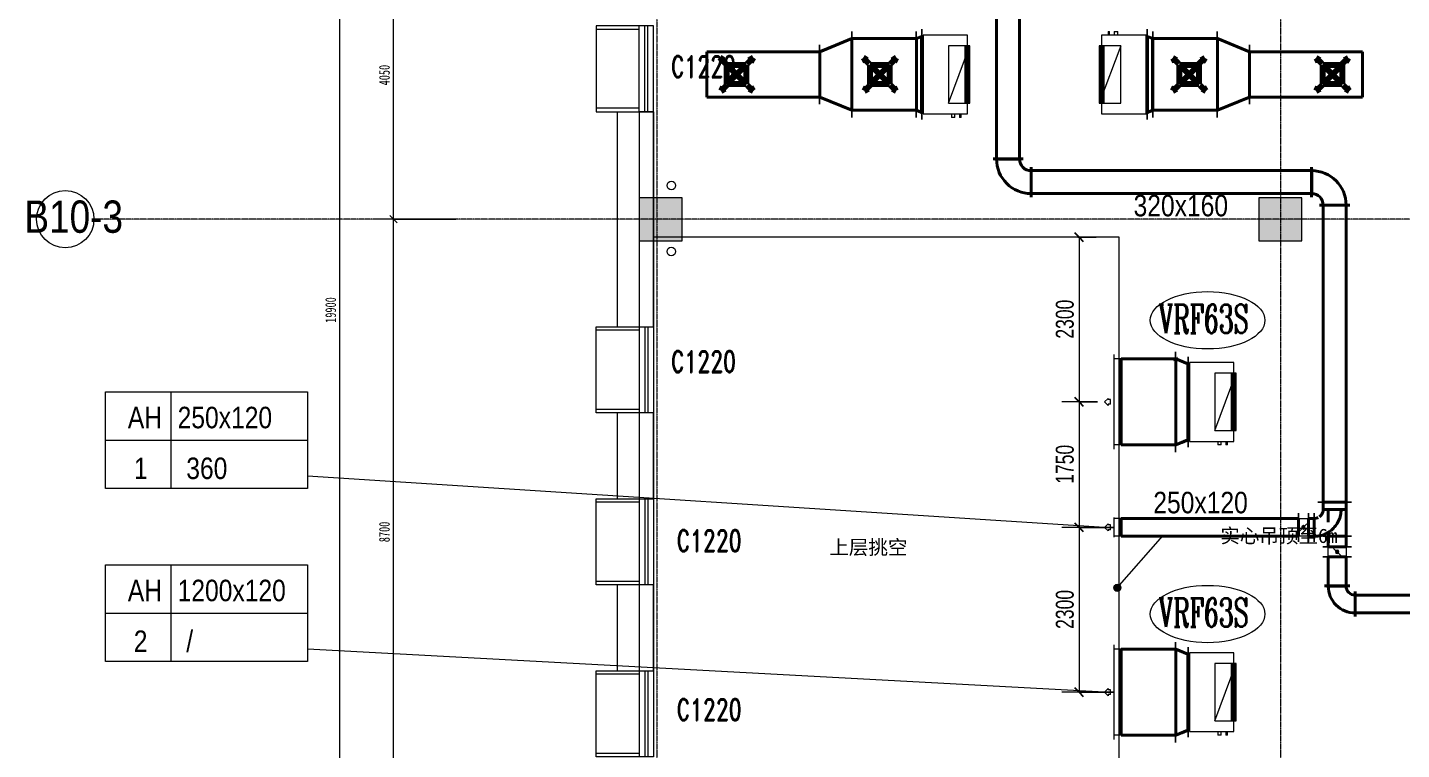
# Model space of a CAD drawing. Header units: millimetres. Extents: x 147808 to 200719, y -28592 to 8154.
# Drawn here: x 147814 to 166991, y -16100 to -6025 of the extents above; entities that cross this region are included whole.
import ezdxf

# ---------------------------------------------------------------- set-up
doc = ezdxf.new("R2010")
doc.units = ezdxf.units.MM
doc.linetypes.add('TJ Dash 2x', pattern=[3, 2, -1])
doc.linetypes.add('轴网线', pattern=[22.24, 12.7, -3.18, 3.18, -3.18])
for name, color, linetype, lineweight in [('0-1', 7, 'Continuous', 5), ('A-ANNO-DIMS', 7, 'Continuous', 5), ('A-ANNO-DIMS-100', 7, 'Continuous', 5), ('M-EQPM-IDEN', 7, 'Continuous', 5), ('M-HVAC-CDFF-IDEN', 7, 'Continuous', 5)]:
    doc.layers.add(name, color=color, linetype=linetype, lineweight=lineweight)
for name, color, linetype, lineweight, true_color in [('0-2', 7, 'Continuous', 5, 0x515151), ('A-ANNO-DIMS-1', 7, 'Continuous', 5, 0x5151ff), ('A-DETL-1', 7, 'TJ Dash 2x', 5, 0x5151ff), ('A-DETL-GENF-1', 7, 'Continuous', 5, 0xe1e1e1), ('A-DETL-GENF-4', 3, 'Continuous', 80, 0x00ff00), ('A-DETL-GENF-5', 3, 'Continuous', 5, 0x00ff00), ('A-DETL-MEDM-1', 7, 'Continuous', 5, 0x515151), ('A-DETL-WIDE-2', 4, 'Continuous', 80, 0x00ffff), ('A-DETL-WIDE-4', 150, 'Continuous', 80, 0x007fff), ('A-FLOR-1', 7, 'Continuous', 5, 0x7f7f7f), ('A-GLAZ-1', 7, 'Continuous', 5, 0x515151), ('A-GLAZ-IDEN-1', 7, 'Continuous', 5, 0x515151), ('A-WALL-1', 7, 'Continuous', 5, 0x515151), ('G-ANNO-TEXT-1', 7, 'Continuous', 5, 0x515151), ('M-EQPM-1', 4, 'Continuous', 5, 0x00ffff), ('M-EQPM-2', 4, 'Continuous', 80, 0x00ffff), ('M-EQPM-IDEN-1', 3, 'Continuous', 5, 0x00ff00), ('M-HVAC-CDFF-1', 3, 'Continuous', 13, 0x00ff00), ('M-HVAC-CDFF-2', 150, 'Continuous', 13, 0x007fff), ('M-HVAC-CDFF-5', 150, 'Continuous', 80, 0x007fff), ('M-HVAC-CDFF-IDEN-1', 3, 'Continuous', 5, 0x00ff00), ('M-HVAC-DUCT-10', 150, 'Continuous', 5, 0x007fff), ('M-HVAC-DUCT-3', 3, 'Continuous', 40, 0x00ff00), ('M-HVAC-DUCT-4', 3, 'Continuous', 5, 0x00ff00), ('M-HVAC-DUCT-5', 3, 'Continuous', 13, 0x00ff00), ('M-HVAC-DUCT-6', 150, 'Continuous', 40, 0x007fff), ('M-HVAC-DUCT-9', 150, 'Continuous', 80, 0x007fff), ('M-HVAC-DUCT-ANNO-3', 6, 'Continuous', 5, 0xff00ff), ('M-HVAC-DUCT-IDEN-1', 3, 'Continuous', 5, 0x00ff00), ('Q-SPCQ-1', 7, 'Continuous', 5, 0x515151), ('S-GRID-1', 7, '轴网线', 5, 0x5151ff), ('S-GRID-IDEN-1', 7, 'Continuous', 5, 0x515151), ('S-GRID-IDEN-2', 7, 'Continuous', 5, 0x5151ff)]:
    doc.layers.add(name, color=color, linetype=linetype, lineweight=lineweight, true_color=true_color)
doc.styles.add('Arial', font='arial.ttf', dxfattribs={"width": 0.7, "height": 250})
doc.styles.add('Complex', font='complex_.ttf', dxfattribs={"width": 0.6, "height": 400})
doc.styles.add('RomanD', font='romand__.ttf', dxfattribs={"width": 0.7, "height": 300})
doc.styles.add('TJ_FangSong_Narrow', font='', dxfattribs={"height": 450})
doc.styles.add('TJ_FangSong_Narrow_1', font='', dxfattribs={"height": 300})
doc.styles.add('仿宋_1', font='', dxfattribs={"width": 0.7, "height": 150})
doc.styles.add('黑体_2', font='', dxfattribs={"height": 200})
doc.styles.get('TJ_FangSong_Narrow').set_extended_font_data('TJ_FangSong_Narrow')
doc.styles.get('TJ_FangSong_Narrow_1').set_extended_font_data('TJ_FangSong_Narrow')
doc.styles.get('仿宋_1').set_extended_font_data('FangSong')
doc.styles.get('黑体_2').set_extended_font_data('SimHei')
doc.dimstyles.new('对角线-1_2_250_近', dxfattribs={"dimscale": 304.8, "dimtxt": 255.06485, "dimasz": 0.393701, "dimexe": 0.787402, "dimexo": 0.328084, "dimgap": 0, "dimtad": 1, "dimdec": 0, "dimzin": 0, "dimdsep": 46, "dimtxsty": 'Arial', "dimblk1": 'OBLIQUE', "dimblk2": 'OBLIQUE', "dimsah": 1, "dimcen": 0.09, "dimazin": 0, "dimtfac": 1, "dimtdec": 4, "dimtix": 1, "dimtmove": 0, "dimatfit": 3, "dimfxl": 1, "dimtvp": 1, "dimtolj": 1, "dimtzin": 0, "dimarcsym": 2})
doc.dimstyles.new('对角线_-_1_5mm_仿宋_1', dxfattribs={"dimscale": 304.8, "dimtxt": 193.128667, "dimasz": 0.328084, "dimexe": 0.82021, "dimexo": 0.0625, "dimgap": 0.065617, "dimtad": 1, "dimdec": 0, "dimdsep": 46, "dimtxsty": '仿宋_1', "dimblk1": 'OBLIQUE', "dimblk2": 'OBLIQUE', "dimsah": 1, "dimcen": 0.09, "dimdle": 0.656168, "dimazin": 0, "dimtfac": 1, "dimtdec": 4, "dimtix": 1, "dimtmove": 0, "dimatfit": 3, "dimfxl": 2.624672, "dimfxlon": 1, "dimtvp": 1, "dimtolj": 1, "dimtzin": 0, "dimarcsym": 2})

# ---------------------------------------------------------------- blocks, each defined once
blk = doc.blocks.new('双层单列 - 双层单列-2855370-10-001 一层空调通风平面图')
at = {"layer": 'A-GLAZ-1'}
for p, q in [((-600, 100), (600, 100)), ((-600, -100), (-600, 100)), ((-600, 20), (600, 20)), ((600, 100), (600, -100)), ((-600, -20), (600, -20)), ((-600, -100), (600, -100)), ((-600, -700), (-600, -100)), ((-550, -100), (-550, -700)), ((550, -700), (550, -100)), ((600, -100), (600, -700)), ((-550, -700), (-600, -700)), ((550, -700), (-550, -700)), ((600, -700), (550, -700))]:
    blk.add_line(p, q, dxfattribs=at)
blk = doc.blocks.new('雨水管 2d - 地漏 R50-1793327-10-001 一层空调通风平面图')
at = {"layer": 'Q-SPCQ-1'}
blk.add_circle((0, 0), 60, dxfattribs=at)
blk = doc.blocks.new('双层单列 - 双层单列-2855371-10-001 一层空调通风平面图')
at = {"layer": 'A-GLAZ-1'}
for p, q in [((-550, 700), (-600, 700)), ((-600, 700), (-600, 100)), ((550, 700), (-550, 700)), ((-550, 100), (-550, 700)), ((550, 700), (550, 100)), ((600, 700), (550, 700)), ((600, 100), (600, 700)), ((-600, 100), (600, 100)), ((-600, 100), (-600, -100)), ((-600, 20), (600, 20)), ((600, -100), (600, 100)), ((-600, -20), (600, -20)), ((-600, -100), (600, -100))]:
    blk.add_line(p, q, dxfattribs=at)
blk = doc.blocks.new('DIMBLOCK11-10-001 一层空调通风平面图')
at = {"layer": 'A-ANNO-DIMS-100', "color": 173, "true_color": 0x5151ff, "transparency": 16777216}
for p, q in [((153792, -8700), (152672, -8700)), ((152922, -8700), (152872, -8650)), ((152922, -17400), (152922, -8700)), ((152922, -8700), (152972, -8750)), ((152922, -8700), (153792, -8700)), ((153792, -17400), (152672, -17400)), ((152922, -17400), (152872, -17350)), ((152922, -17400), (152972, -17450)), ((152922, -17400), (153792, -17400))]:
    blk.add_line(p, q, dxfattribs=at)
at = {"layer": 'A-ANNO-DIMS-100', "color": 0, "transparency": 16777216, "insert": (152720, -13207), "char_height": 150, "width": 377.27, "attachment_point": 1, "rotation": 90, "line_spacing_factor": 0.898273, "style": '仿宋_1'}
blk.add_mtext('8700', dxfattribs=at)
blk = doc.blocks.new('_Oblique')
at = {"color": 0, "linetype": 'ByBlock', "lineweight": -2}
blk.add_line((-0.5, -0.5), (0.5, 0.5), dxfattribs=at)
blk = doc.blocks.new('DIMBLOCK12-10-001 一层空调通风平面图')
at = {"layer": 'A-ANNO-DIMS-100', "color": 173, "true_color": 0x5151ff, "transparency": 16777216}
for p, q in [((152922, -4650), (152872, -4600)), ((153792, -4650), (152672, -4650)), ((152922, -8700), (152922, -4650)), ((152922, -4650), (152972, -4700)), ((152922, -4650), (153792, -4650)), ((153792, -8700), (152672, -8700)), ((152922, -8700), (152872, -8650)), ((152922, -8700), (152972, -8750)), ((152922, -8700), (153792, -8700))]:
    blk.add_line(p, q, dxfattribs=at)
at = {"layer": 'A-ANNO-DIMS-100', "color": 0, "transparency": 16777216, "insert": (152720, -6832), "char_height": 150, "width": 377.27, "attachment_point": 1, "rotation": 90, "line_spacing_factor": 0.898273, "style": '仿宋_1'}
blk.add_mtext('4050', dxfattribs=at)
blk = doc.blocks.new('DIMBLOCK20-10-001 一层空调通风平面图')
at = {"layer": 'A-ANNO-DIMS-100', "color": 173, "true_color": 0x5151ff, "transparency": 16777216}
for p, q in [((152172, -20100), (152172, 200)), ((152172, 0), (152122, 50)), ((153549, 0), (151922, 0)), ((152172, 0), (152222, -50)), ((152172, 0), (153549, 0)), ((153860, -19900), (151922, -19900)), ((152172, -19900), (152122, -19850)), ((152172, -19900), (152222, -19950)), ((152172, -19900), (153860, -19900))]:
    blk.add_line(p, q, dxfattribs=at)
at = {"layer": 'A-ANNO-DIMS-100', "color": 0, "transparency": 16777216, "insert": (151970, -10146), "char_height": 150, "width": 471.59, "attachment_point": 1, "rotation": 90, "line_spacing_factor": 0.898273, "style": '仿宋_1'}
blk.add_mtext('19900', dxfattribs=at)
blk = doc.blocks.new('轴网 - R4_0-512320-10-001 一层空调通风平面图')
at = {"layer": 'S-GRID-IDEN-2'}
blk.add_circle((0, 0), 4, dxfattribs=at)
blk = doc.blocks.new('弯头_矩形弯头_弧形_法兰 - 1_0 W-2719872-10-001 一层空调通风平面图')
at = {"layer": 'M-HVAC-DUCT-3'}
for p, q in [((-175, 253), (-150, 253)), ((175, 253), (-175, 253)), ((-150, 253), (150, 253)), ((-150, 250), (-150, 253)), ((150, 250), (-150, 250)), ((150, 253), (150, 250)), ((150, 253), (175, 253)), ((-253, 150), (-253, 175)), ((-253, 175), (-253, -175)), ((-253, -150), (-253, 150)), ((-253, 150), (-250, 150)), ((-250, 150), (-250, -150)), ((-253, -175), (-253, -150)), ((-250, -150), (-253, -150))]:
    blk.add_line(p, q, dxfattribs=at)
for radius in [125, 375]:
    blk.add_arc((-250, 250), radius, 270, 0, dxfattribs=at)
blk = doc.blocks.new('三通_矩形 正断面三通_法兰 - 三通_矩形 正断面三通_法兰-2719940-10-001 一层空调通风平面图')
at = {"layer": 'M-HVAC-DUCT-3'}
for p, q in [((-350, -178), (-350, 143)), ((-350, 143), (-250, 143)), ((-250, -107), (-250, 143)), ((125, 143), (-250, 143)), ((-250, 143), (-250, -178)), ((-250, -178), (-250, 73)), ((125, 143), (125, -107)), ((-250, -178), (-350, -178)), ((-250, -107), (-74, -107)), ((70, -107), (125, -107)), ((125, -302), (-125, -302))]:
    blk.add_line(p, q, dxfattribs=at)
for points, knots in [([(125, -302), (125, -281), (121, -237), (104, -174), (76, -114), (36, -56), (-20, -3), (-90, 40), (-168, 67), (-223, 73), (-250, 73)], [0, 0, 0, 0, 0.111111, 0.222222, 0.333333, 0.444444, 0.583333, 0.722222, 0.861111, 1, 1, 1, 1]), ([(-250, -178), (-237, -178), (-211, -182), (-178, -198), (-159, -216), (-151, -226), (-149, -229)], [0, 0, 0, 0, 0.2, 0.4, 0.55, 0.6, 0.6, 0.6, 0.6]), ([(-139, -246), (-134, -254), (-127, -273), (-125, -293), (-125, -302)], [0.7000102, 0.7000102, 0.7000102, 0.7000102, 0.85, 1, 1, 1, 1])]:
    blk.add_open_spline(points, degree=3, knots=knots, dxfattribs=at)
at = {"layer": 'M-HVAC-DUCT-4'}
for p, q in [((-350, 218), (-350, 143)), ((-350, -252), (-350, 218)), ((125, 218), (125, 143)), ((125, -182), (125, 218)), ((-350, -178), (-350, -252)), ((125, -107), (125, -182)), ((-125, -302), (-200, -302)), ((-200, -302), (200, -302)), ((200, -302), (125, -302))]:
    blk.add_line(p, q, dxfattribs=at)
blk = doc.blocks.new('弯头_矩形弯头_弧形_法兰 - 1_0 W-2720333-10-001 一层空调通风平面图')
at = {"layer": 'M-HVAC-DUCT-3'}
for p, q in [((-323, 185), (-323, 210)), ((-323, 210), (-323, -210)), ((-210, 323), (-185, 323)), ((210, 323), (-210, 323)), ((-185, 323), (185, 323)), ((-185, 320), (-185, 323)), ((185, 320), (-185, 320)), ((185, 323), (185, 320)), ((185, 323), (210, 323)), ((-323, -185), (-323, 185)), ((-323, 185), (-320, 185)), ((-320, 185), (-320, -185)), ((-323, -210), (-323, -185)), ((-320, -185), (-323, -185))]:
    blk.add_line(p, q, dxfattribs=at)
for radius, end in [(160, 360), (480, 0)]:
    blk.add_arc((-320, 320), radius, 270, end, dxfattribs=at)
blk = doc.blocks.new('AH_单层格栅风口_叶片水平 - 标准-2904959-10-001 一层空调通风平面图')
at = {"layer": 'M-HVAC-CDFF-1'}
for p, q in [((162847, -13000), (162897, -12950)), ((162847, -13000), (162897, -13050)), ((162897, -12950), (162897, -12967)), ((162930, -12967), (162897, -12967)), ((162897, -13033), (162897, -13050)), ((162930, -13033), (162897, -13033)), ((162930, -13033), (162930, -12967)), ((162980, -13137), (162980, -12862)), ((163080, -12875), (162980, -12875)), ((163080, -13125), (162980, -13125))]:
    blk.add_line(p, q, dxfattribs=at)
blk = doc.blocks.new('AH_单层格栅风口_叶片水平 - 标准-2904983-10-001 一层空调通风平面图')
at = {"layer": 'M-HVAC-CDFF-2'}
for p, q in [((162980, -15960), (162980, -14640)), ((163080, -14700), (162980, -14700)), ((162847, -15300), (162897, -15250)), ((162847, -15300), (162897, -15350)), ((162897, -15250), (162897, -15267)), ((162930, -15267), (162897, -15267)), ((162897, -15333), (162897, -15350)), ((162930, -15333), (162897, -15333)), ((162930, -15333), (162930, -15267)), ((163080, -15900), (162980, -15900))]:
    blk.add_line(p, q, dxfattribs=at)
blk = doc.blocks.new('对开多叶调节阀 - 标准-V23-10-001 一层空调通风平面图')
at = {"layer": 'A-DETL-GENF-4'}
blk.add_hatch(color=256, dxfattribs=at).paths.add_polyline_path([(0, -25), (6, -24), (12, -22), (18, -18), (22, -13), (24, -6), (25, 0), (24, 6), (22, 12), (18, 18), (12, 22), (6, 24), (0, 25), (-6, 24), (-13, 22), (-18, 18), (-22, 12), (-24, 6), (-25, 0), (-24, -6), (-22, -13), (-18, -18), (-13, -22), (-6, -24)], flags=0)
at = {"layer": 'A-DETL-GENF-5'}
blk.add_line((-49, -49), (49, 49), dxfattribs=at)
for start, end in [(360, 180), (180, 360)]:
    blk.add_arc((0, 0), 25, start, end, dxfattribs=at)
at = {"layer": 'M-HVAC-DUCT-5'}
for p, q in [((-70, 125), (-70, 200)), ((-70, 200), (-70, -200)), ((70, 125), (70, 200)), ((70, 200), (70, -200)), ((-70, -125), (-70, 125)), ((-70, 125), (70, 125)), ((-70, 125), (70, 125)), ((70, 125), (70, -125)), ((-70, -200), (-70, -125)), ((70, -125), (-70, -125)), ((70, -125), (-70, -125)), ((70, -200), (70, -125))]:
    blk.add_line(p, q, dxfattribs=at)
blk = doc.blocks.new('M_多联机 - 室内机 - 静音型 - 天花板内藏风管式下回风 - 6_3 kW-V26-10-001 一层空调通风平面图')
at = {"layer": 'A-DETL-WIDE-2'}
blk.add_line((400, 310), (-400, 310), dxfattribs=at)
at = {"layer": 'M-EQPM-1'}
for p, q in [((-400, 310), (-550, 310)), ((-550, 310), (-550, -310)), ((550, 310), (400, 310)), ((550, -210), (550, 310)), ((600, 220), (550, 220)), ((550, 200), (600, 200)), ((600, 220), (600, 200)), ((600, 135), (550, 135)), ((550, 85), (600, 85)), ((600, 135), (600, 85)), ((-550, -310), (549, -310)), ((-530, -310), (-530, -330)), ((530, -330), (-530, -330)), ((530, -330), (530, -310)), ((549, -310), (550, -310)), ((550, -310), (550, -210))]:
    blk.add_line(p, q, dxfattribs=at)
blk = doc.blocks.new('过渡件_矩形变径管_角度_法兰 - 45 度-V27-10-001 一层空调通风平面图')
at = {"layer": 'A-DETL-WIDE-4'}
for p, q in [((172, 599), (175, 600)), ((175, -600), (172, -599))]:
    blk.add_line(p, q, dxfattribs=at)
at = {"layer": 'M-HVAC-DUCT-10'}
for p, q in [((0, 530), (0, 630)), ((0, 630), (0, -630)), ((175, 700), (175, 600)), ((175, -700), (175, 700)), ((0, -630), (0, -530)), ((175, -600), (175, -700))]:
    blk.add_line(p, q, dxfattribs=at)
at = {"layer": 'M-HVAC-DUCT-6'}
for p, q in [((3, 530), (172, 600)), ((172, 600), (172, -600)), ((0, 530), (87, 565)), ((3, -530), (3, 530)), ((87, -565), (0, -530)), ((172, -600), (3, -530))]:
    blk.add_line(p, q, dxfattribs=at)
blk = doc.blocks.new('过渡件_矩形变径管_角度_法兰 - 45 度-V29-10-001 一层空调通风平面图')
at = {"layer": 'A-DETL-WIDE-4'}
for p, q in [((0, 530), (3, 529)), ((3, -529), (0, -530))]:
    blk.add_line(p, q, dxfattribs=at)
at = {"layer": 'M-HVAC-DUCT-10'}
for p, q in [((0, 530), (0, 630)), ((0, 630), (0, -630)), ((78, 600), (78, 500)), ((78, -600), (78, 600)), ((0, -630), (0, -530)), ((78, -500), (78, -600))]:
    blk.add_line(p, q, dxfattribs=at)
at = {"layer": 'M-HVAC-DUCT-6'}
for p, q in [((3, 530), (75, 500)), ((3, -530), (3, 530)), ((39, 515), (78, 500)), ((75, 500), (75, -500)), ((75, -500), (3, -530)), ((78, -500), (39, -515))]:
    blk.add_line(p, q, dxfattribs=at)
blk = doc.blocks.new('过渡件_矩形变径管_角度_法兰 - 45 度-V30-10-001 一层空调通风平面图')
at = {"layer": 'A-DETL-WIDE-4'}
for p, q in [((0, 500), (3, 499)), ((3, -499), (0, -500))]:
    blk.add_line(p, q, dxfattribs=at)
at = {"layer": 'M-HVAC-DUCT-10'}
for p, q in [((0, 500), (0, 600)), ((0, 600), (0, -600)), ((453, 415), (453, 315)), ((453, -415), (453, 415)), ((453, -315), (453, -415)), ((0, -600), (0, -500))]:
    blk.add_line(p, q, dxfattribs=at)
at = {"layer": 'M-HVAC-DUCT-6'}
for p, q in [((3, 500), (450, 315)), ((3, -500), (3, 500)), ((226, 407), (453, 315)), ((450, 315), (450, -315)), ((450, -315), (3, -500)), ((453, -315), (226, -408))]:
    blk.add_line(p, q, dxfattribs=at)
blk = doc.blocks.new('C4_方形散流器 - 270x270-2857066-10-001 一层空调通风平面图')
at = {"layer": 'A-DETL-WIDE-4'}
for p, q in [((-178, 200), (-230, 229)), ((-230, 229), (-200, 178)), ((-148, 148), (-230, 229)), ((-178, 200), (-230, 229)), ((-230, 229), (-200, 178)), ((-200, 200), (-178, 200)), ((-200, 178), (-200, 200)), ((-200, 178), (-200, 200)), ((-200, 200), (-178, 200)), ((135, 148), (216, 229)), ((165, 200), (216, 229)), ((216, 229), (165, 200)), ((186, 200), (165, 200)), ((165, 200), (186, 200)), ((216, 229), (186, 178)), ((186, 178), (216, 229)), ((186, 178), (186, 200)), ((186, 200), (186, 178)), ((135, 135), (-135, -135)), ((-135, 135), (135, -135)), ((-135, -135), (-135, 135)), ((-135, 135), (135, 135)), ((135, 135), (135, -135)), ((-148, -148), (-230, -230)), ((-230, -230), (-200, -178)), ((-200, -178), (-230, -230)), ((-200, -178), (-200, -200)), ((-200, -200), (-200, -178)), ((135, -135), (-135, -135)), ((148, -148), (229, -230)), ((200, -178), (200, -200)), ((229, -230), (200, -178)), ((200, -178), (200, -200)), ((229, -230), (200, -178)), ((-178, -200), (-230, -230)), ((-230, -230), (-178, -200)), ((-200, -200), (-178, -200)), ((-178, -200), (-200, -200)), ((200, -200), (178, -200)), ((178, -200), (229, -230)), ((200, -200), (178, -200)), ((178, -200), (229, -230))]:
    blk.add_line(p, q, dxfattribs=at)
blk = doc.blocks.new('TJ_设备标注-样式二 - 封闭式-586405-10-001 一层空调通风平面图')
at = {"layer": 'M-EQPM-IDEN'}
blk.add_ellipse((0.46, 0.2), major_axis=(-8, 0), ratio=0.5, dxfattribs=at)
blk = doc.blocks.new('TJ_风口标注-样式二3mm - 标准-2636378-10-001 一层空调通风平面图')
at = {"layer": 'M-HVAC-CDFF-IDEN'}
for p, q in [((-5.4, -9.21), (-5.4, 4.29)), ((-5.4, 4.29), (22.78, 4.29)), ((22.78, 4.29), (22.78, -9.21)), ((22.78, -9.21), (-5.4, -9.21))]:
    blk.add_line(p, q, dxfattribs=at)
at = {"layer": 'M-HVAC-CDFF-IDEN-1'}
for p, q in [((3.73, -9.21), (3.73, 4.29)), ((-5.4, -2.46), (22.78, -2.46))]:
    blk.add_line(p, q, dxfattribs=at)
blk = doc.blocks.new('TJ_风口标注-样式二3mm_风量是文字_ - 标准-2906964-10-001 一层空调通风平面图')
at = {"layer": 'M-HVAC-CDFF-IDEN'}
for p, q in [((-5.4, -9.21), (-5.4, 4.29)), ((-5.4, 4.29), (22.78, 4.29)), ((22.78, 4.29), (22.78, -9.21)), ((22.78, -9.21), (-5.4, -9.21))]:
    blk.add_line(p, q, dxfattribs=at)
at = {"layer": 'M-HVAC-CDFF-IDEN-1'}
for p, q in [((3.73, -9.21), (3.73, 4.29)), ((-5.4, -2.46), (22.78, -2.46))]:
    blk.add_line(p, q, dxfattribs=at)
blk = doc.blocks.new('DIMBLOCK24-10-001 一层空调通风平面图')
at = {"layer": 'A-ANNO-DIMS-100', "lineweight": 25}
for p, q in [((162490, -8950), (162430, -8890)), ((162490, -8950), (162550, -9010)), ((162490, -11250), (162430, -11190)), ((162490, -11250), (162550, -11310))]:
    blk.add_line(p, q, dxfattribs=at)
at = {"layer": 'A-ANNO-DIMS-100'}
for p, q in [((162475, -8950), (162730, -8950)), ((162490, -8950), (162475, -8950)), ((162490, -8950), (162490, -11250)), ((162747, -11250), (162250, -11250)), ((162490, -11250), (162747, -11250))]:
    blk.add_line(p, q, dxfattribs=at)
at = {"layer": 'A-ANNO-DIMS-100', "color": 0, "insert": (162166, -10367), "char_height": 250, "width": 640.41, "attachment_point": 1, "rotation": 90, "line_spacing_factor": 0.941778, "style": 'Arial'}
blk.add_mtext('2300', dxfattribs=at)
blk = doc.blocks.new('DIMBLOCK25-10-001 一层空调通风平面图')
at = {"layer": 'A-ANNO-DIMS-100'}
for p, q in [((162747, -11250), (162250, -11250)), ((162490, -11250), (162490, -13000)), ((162490, -11250), (162747, -11250)), ((162980, -13000), (162250, -13000)), ((162490, -13000), (162980, -13000))]:
    blk.add_line(p, q, dxfattribs=at)
at = {"layer": 'A-ANNO-DIMS-100', "lineweight": 25}
for p, q in [((162490, -11250), (162430, -11190)), ((162490, -11250), (162550, -11310)), ((162490, -13000), (162430, -12940)), ((162490, -13000), (162550, -13060))]:
    blk.add_line(p, q, dxfattribs=at)
at = {"layer": 'A-ANNO-DIMS-100', "color": 0, "insert": (162166, -12392), "char_height": 250, "width": 640.41, "attachment_point": 1, "rotation": 90, "line_spacing_factor": 0.941778, "style": 'Arial'}
blk.add_mtext('1750', dxfattribs=at)
blk = doc.blocks.new('DIMBLOCK26-10-001 一层空调通风平面图')
at = {"layer": 'A-ANNO-DIMS-100'}
for p, q in [((162980, -13000), (162250, -13000)), ((162490, -13000), (162490, -15300)), ((162490, -13000), (162980, -13000)), ((162980, -15300), (162250, -15300)), ((162490, -15300), (162980, -15300))]:
    blk.add_line(p, q, dxfattribs=at)
at = {"layer": 'A-ANNO-DIMS-100', "lineweight": 25}
for p, q in [((162490, -13000), (162430, -12940)), ((162490, -13000), (162550, -13060)), ((162490, -15300), (162430, -15240)), ((162490, -15300), (162550, -15360))]:
    blk.add_line(p, q, dxfattribs=at)
at = {"layer": 'A-ANNO-DIMS-100', "color": 0, "insert": (162166, -14417), "char_height": 250, "width": 640.41, "attachment_point": 1, "rotation": 90, "line_spacing_factor": 0.941778, "style": 'Arial'}
blk.add_mtext('2300', dxfattribs=at)
blk = doc.blocks.new('YXQH_AR_B9-20_rvt-1-10-001 一层空调通风平面图')
at = {"layer": 'A-DETL-GENF-1'}
h = blk.add_hatch(color=256, dxfattribs=at)
h.paths.add_polyline_path([(173675, -17700), (174325, -17700), (174325, -17050), (173675, -17050)], flags=0)
h.paths.add_polyline_path([(191516.7, -17700), (191650, -17700), (191650, -17100), (191050, -17100), (191050, -17700), (191450, -17700)], flags=0)
h.paths.add_polyline_path([(183000, -17700), (183000, -17100), (182400, -17100), (182400, -17700)], flags=0)
h.paths.add_polyline_path([(165000, -17650), (165600, -17650), (165600, -17050), (165000, -17050), (165000, -17478.6)], flags=0)
h.paths.add_polyline_path([(156350, -17650), (156950, -17650), (156950, -17050), (156350, -17050), (156350, -17450)], flags=0)
h.paths.add_polyline_path([(171300, -9350), (171300, -8750), (170700, -8750), (170700, -9350), (171100, -9350)], flags=0)
h.paths.add_polyline_path([(176400, -9050), (176800, -9050), (176800, -8450), (176200, -8450), (176200, -9050)], flags=0)
h.paths.add_polyline_path([(191578.1, -9050), (191650, -9050), (191650, -8450), (191050, -8450), (191050, -9050), (191450, -9050)], flags=0)
h.paths.add_polyline_path([(183000, -9050), (183000, -8450), (182400, -8450), (182400, -9050)], flags=0)
h.paths.add_polyline_path([(156950, -9000), (156950, -8400), (156350, -8400), (156350, -9000), (156550, -9000)], flags=0)
h.paths.add_polyline_path([(165000, -9000), (165600, -9000), (165600, -8400), (165000, -8400)], flags=0)
h.paths.add_polyline_path([(191250, -7200), (191650, -7200), (191650, -6800), (191250, -6800), (191250, -7000)], flags=0)
h.paths.add_polyline_path([(182950, -7000), (182950, -6500), (182550, -6500), (182550, -7000)], flags=0)
h.paths.add_polyline_path([(171100, -6350), (171100, -5950), (170900, -5950), (170900, -6350)], flags=0)
h.paths.add_polyline_path([(173750, -6350), (173950, -6350), (173950, -5950), (173750, -5950), (173750, -6150)], flags=0)
h.paths.add_polyline_path([(168050, -6350), (168250, -6350), (168250, -5950), (168050, -5950), (168050, -6150)], flags=0)
h.paths.add_polyline_path([(173873.6, -4365), (173950, -4365), (173950, -3965), (173750, -3965), (173750, -4365)], flags=0)
h.paths.add_polyline_path([(171042.4, -4365), (171100, -4365), (171100, -3965), (170900, -3965), (170900, -4365)], flags=0)
h.paths.add_polyline_path([(168250, -4365), (168250, -3965), (168050, -3965), (168050, -4365), (168126.4, -4365)], flags=0)
h.paths.add_polyline_path([(168050, -2025), (168250, -2025), (168250, -1625), (168050, -1625)], flags=0)
h.paths.add_polyline_path([(173750, -2025), (173950, -2025), (173950, -1625), (173750, -1625), (173750, -1885)], flags=0)
h.paths.add_polyline_path([(170958.9, -1775), (171100, -1775), (171100, -1375), (170900, -1375), (170900, -1775)], flags=0)
h.paths.add_polyline_path([(165015.3, -350), (165600, -350), (165600, 250), (165000, 250), (165000, -350), (165012.5, -350)], flags=0)
h.paths.add_polyline_path([(156950, -350), (156950, 250), (156350, 250), (156350, -350), (156550, -350)], flags=0)
h.paths.add_polyline_path([(176600, -350), (176800, -350), (176800, 250), (176200, 250), (176200, -350), (176550, -350)], flags=0)
at = {"layer": 'G-ANNO-TEXT-1'}
h = blk.add_hatch(color=256, dxfattribs=at)
edge = h.paths.add_edge_path(flags=0)
edge.add_arc((163024.6, -13844.9), 50, 0, 360)
at = {"layer": 'A-DETL-1'}
for p, q in [((156050, -10200), (156050, -7200)), ((163050, -8950), (156550, -8950)), ((163050, -17450), (163050, -8950)), ((156050, -12600), (156050, -11400)), ((156050, -15000), (156050, -13800))]:
    blk.add_line(p, q, dxfattribs=at)
at = {"layer": 'A-DETL-MEDM-1'}
for p, q in [((156550, -8400), (156350, -8400)), ((156350, -8400), (156350, -9000)), ((156950, -8400), (156550, -8400)), ((156950, -9000), (156950, -8400)), ((165600, -8400), (165000, -8400)), ((165000, -8400), (165000, -9000)), ((165600, -9000), (165600, -8400)), ((156350, -9000), (156550, -9000)), ((156550, -9000), (156950, -9000)), ((165000, -9000), (165600, -9000))]:
    blk.add_line(p, q, dxfattribs=at)
at = {"layer": 'A-FLOR-1'}
for p, q in [((156550, -7200), (156550, -10200)), ((156550, -11400), (156550, -12600)), ((156550, -13800), (156550, -15000))]:
    blk.add_line(p, q, dxfattribs=at)
at = {"layer": 'A-WALL-1'}
for p, q in [((156350, -7200), (156350, -10200)), ((156430, -7200), (156350, -7200)), ((156550, -7200), (156430, -7200)), ((156550, -10200), (156550, -7200)), ((156350, -10200), (156430, -10200)), ((156430, -10200), (156550, -10200)), ((156350, -11400), (156350, -12600)), ((156550, -12600), (156550, -11400)), ((156350, -13800), (156350, -15000)), ((156550, -15000), (156550, -13800))]:
    blk.add_line(p, q, dxfattribs=at)
at = {"layer": 'G-ANNO-TEXT-1'}
for p, q in [((163024.6, -13844.9), (163660.4, -13117.9)), ((163660.4, -13117.9), (164261.9, -13117.9))]:
    blk.add_line(p, q, dxfattribs=at)
blk.add_circle((163024.6, -13844.9), 50, dxfattribs=at)
at = {"layer": 'S-GRID-1'}
for p, q in [((156600, 7353.7), (156600, -27792.2)), ((165300, 7353.7), (165300, -27792.2)), ((198349.8, -8700), (148741.6, -8700))]:
    blk.add_line(p, q, dxfattribs=at)
at = {"layer": '0-2'}
for name, p, rotation in [('双层单列 - 双层单列-2855371-10-001 一层空调通风平面图', (156450, -6600), 89.99999999999962), ('双层单列 - 双层单列-2855370-10-001 一层空调通风平面图', (156450, -10800), 270), ('双层单列 - 双层单列-2855370-10-001 一层空调通风平面图', (156450, -13200), 270), ('双层单列 - 双层单列-2855370-10-001 一层空调通风平面图', (156450, -15600), 270)]:
    blk.add_blockref(name, p, dxfattribs=dict(at, rotation=rotation))
for p in [(156800.5, -8229.7), (156800, -9150)]:
    blk.add_blockref('雨水管 2d - 地漏 R50-1793327-10-001 一层空调通风平面图', p, dxfattribs=at)
at = {"layer": '0-2', "xscale": 99.99999999999993, "yscale": 99.99999999999993, "zscale": 99.99999999999993, "rotation": 89.99999999999984}
blk.add_blockref('轴网 - R4_0-512320-10-001 一层空调通风平面图', (148341.6, -8700), dxfattribs=at)
at = {"layer": 'A-GLAZ-IDEN-1', "char_height": 300, "width": 1217.763, "attachment_point": 1, "style": 'RomanD'}
for insert in [(156793, -6421.1), (156793, -10537), (156872.1, -13035.9), (156872.1, -15393.3)]:
    blk.add_mtext('C1220', dxfattribs=dict(at, insert=insert))
at = {"layer": 'G-ANNO-TEXT-1', "char_height": 200, "attachment_point": 1, "style": '黑体_2'}
for s, insert, width in [('实心吊顶至6m', (164461.9, -13017.9), 2212.657), ('上层挑空', (159004.7, -13177), 1475.105)]:
    blk.add_mtext(s, dxfattribs=dict(at, insert=insert, width=width))
at = {"layer": 'S-GRID-IDEN-1', "insert": (147771.7, -8439.4), "char_height": 450, "width": 1370.886, "attachment_point": 1, "style": 'TJ_FangSong_Narrow'}
blk.add_mtext('B10-3', dxfattribs=at)
at = {"layer": 'A-ANNO-DIMS-1'}
for base, p1, p2, override, picture, middle in [((152171.8, 0), (153860, -19900), (153548.7, 0), {"dimpost": '<>', "dimfxl": 19902.434134}, 'DIMBLOCK20-10-001 一层空调通风平面图', (152075.9, -9950)), ((152921.8, -4650), (153792.1, -8700), (153792.1, -4650), {"dimpost": '<>', "dimfxl": 4050}, 'DIMBLOCK12-10-001 一层空调通风平面图', (152825.9, -6675)), ((152921.8, -8700), (153792.1, -17400), (153792.1, -8700), {"dimpost": '<>', "dimfxl": 8700}, 'DIMBLOCK11-10-001 一层空调通风平面图', (152825.9, -13050))]:
    dim = blk.add_linear_dim(base=base, p1=p1, p2=p2, angle=90, dimstyle='对角线_-_1_5mm_仿宋_1', override=override, dxfattribs=at)
    dim.commit()
    dim.dimension.update_dxf_attribs({"geometry": picture, "text_midpoint": middle})

msp = doc.modelspace()

# ---------------------------------------------------------------- linework, layer by layer
at = {"layer": 'M-HVAC-CDFF-IDEN'}
for p, q in [((162846.7, -13000), (151723.3, -12286.6)), ((162846.7, -15300), (151723.3, -14700))]:
    msp.add_line(p, q, dxfattribs=at)
at = {"layer": 'M-HVAC-DUCT-3'}
for p, q in [((161340, -7859.7), (161340, -4655)), ((161660, -7859.7), (161660, -4655)), ((161823, -8022.7), (165735, -8022.7)), ((161823, -8342.7), (165735, -8342.7)), ((165898, -12650), (165898, -8505.7)), ((166218, -12650), (166218, -8505.7)), ((166218, -12650), (165898, -12650)), ((163080, -13125), (163080, -12875)), ((163080, -12875), (165551.3, -12875)), ((165551.3, -12875), (165551.3, -13125)), ((165691.3, -13125), (165691.3, -12875)), ((165691.3, -12875), (165773, -12875)), ((165773, -12875), (165773, -13125)), ((163080, -13125), (165551.3, -13125)), ((165691.3, -13125), (165773, -13125)), ((165968, -13125), (166218, -13125)), ((165968, -13125), (165968, -13272)), ((166218, -13125), (166218, -13272)), ((166218, -13272), (165968, -13272)), ((165968, -13412), (166218, -13412)), ((165968, -13412), (165968, -13816.6)), ((166218, -13412), (166218, -13816.6)), ((166346, -13944.6), (169371.4, -13944.6)), ((166346, -14194.6), (169371.4, -14194.6))]:
    msp.add_line(p, q, dxfattribs=at)
at = {"layer": 'M-HVAC-DUCT-6'}
for p, q in [((159318.4, -7180), (159318.4, -6180)), ((159318.4, -6180), (160221.4, -6180)), ((160221.4, -6180), (160221.4, -7180)), ((163518.2, -7180), (163518.2, -6180)), ((164421.2, -6180), (163518.2, -6180)), ((164421.2, -6180), (164421.2, -7180)), ((157293.8, -6995), (157293.8, -6365)), ((157293.8, -6365), (158871.8, -6365)), ((158871.8, -6365), (158871.8, -6995)), ((164867.8, -6995), (164867.8, -6365)), ((166445.8, -6365), (164867.8, -6365)), ((166445.8, -6365), (166445.8, -6995)), ((157293.8, -6995), (158871.8, -6995)), ((166445.8, -6995), (164867.8, -6995)), ((159318.4, -7180), (160221.4, -7180)), ((164421.2, -7180), (163518.2, -7180)), ((163080, -11850), (163080, -10650)), ((163080, -10650), (163841.7, -10650)), ((163841.7, -10650), (163841.7, -11850)), ((163080, -11850), (163841.7, -11850)), ((163080, -15900), (163080, -14700)), ((163080, -14700), (163841.7, -14700)), ((163841.7, -14700), (163841.7, -15900)), ((163080, -15900), (163841.7, -15900))]:
    msp.add_line(p, q, dxfattribs=at)
at = {"layer": 'M-HVAC-DUCT-ANNO-3'}
for p, q in [((160667.6, -7080), (160967.6, -6280)), ((160667.6, -6280), (160667.6, -7080)), ((160967.6, -6280), (160667.6, -6280)), ((160967.6, -7080), (160967.6, -6280)), ((163072, -6280), (162772, -7080)), ((163072, -6280), (162772, -6280)), ((162772, -6280), (162772, -7080)), ((163072, -7080), (163072, -6280)), ((160667.6, -7080), (160967.6, -7080)), ((162772, -7080), (163072, -7080)), ((164384.4, -11650), (164684.4, -10850)), ((164384.4, -10850), (164384.4, -11650)), ((164684.4, -10850), (164384.4, -10850)), ((164684.4, -11650), (164684.4, -10850)), ((164384.4, -11650), (164684.4, -11650)), ((164384.4, -15700), (164684.4, -14900)), ((164384.4, -14900), (164384.4, -15700)), ((164684.4, -14900), (164384.4, -14900)), ((164684.4, -15700), (164684.4, -14900)), ((164384.4, -15700), (164684.4, -15700))]:
    msp.add_line(p, q, dxfattribs=at)

# ---------------------------------------------------------------- block references
at = {"layer": '0-1'}
msp.add_blockref('YXQH_AR_B9-20_rvt-1-10-001 一层空调通风平面图', (0, 0), dxfattribs=at)
at = {"layer": 'M-EQPM-2'}
for p, rotation in [((160623.8, -6680), 270.0000000000006), ((163115.8, -6680), 90.00000000000071), ((164340.7, -11250), 269.9999999999996), ((164340.7, -15300), 269.9999999999996)]:
    msp.add_blockref('M_多联机 - 室内机 - 静音型 - 天花板内藏风管式下回风 - 6_3 kW-V26-10-001 一层空调通风平面图', p, dxfattribs=dict(at, rotation=rotation))
at = {"layer": 'M-EQPM-IDEN', "xscale": 99.99999999999993, "yscale": 99.99999999999993, "zscale": 99.99999999999993}
for p in [(164238.6, -10131.2), (164238.6, -14229.3)]:
    msp.add_blockref('TJ_设备标注-样式二 - 封闭式-586405-10-001 一层空调通风平面图', p, dxfattribs=at)
at = {"layer": 'M-HVAC-CDFF-1'}
msp.add_blockref('AH_单层格栅风口_叶片水平 - 标准-2904959-10-001 一层空调通风平面图', (0, 0), dxfattribs=at)
at = {"layer": 'M-HVAC-CDFF-2'}
for p in [(0, 4050), (0, 0)]:
    msp.add_blockref('AH_单层格栅风口_叶片水平 - 标准-2904983-10-001 一层空调通风平面图', p, dxfattribs=at)
at = {"layer": 'M-HVAC-CDFF-5', "rotation": 180}
for p in [(157710, -6680), (159710, -6680)]:
    msp.add_blockref('C4_方形散流器 - 270x270-2857066-10-001 一层空调通风平面图', p, dxfattribs=at)
at = {"layer": 'M-HVAC-CDFF-5'}
for p in [(164029.6, -6680), (166029.6, -6680)]:
    msp.add_blockref('C4_方形散流器 - 270x270-2857066-10-001 一层空调通风平面图', p, dxfattribs=at)
at = {"layer": 'M-HVAC-CDFF-IDEN', "xscale": 99.99999999999993, "yscale": 99.99999999999993, "zscale": 99.99999999999993}
for name, p in [('TJ_风口标注-样式二3mm - 标准-2636378-10-001 一层空调通风平面图', (149445, -11538.2)), ('TJ_风口标注-样式二3mm_风量是文字_ - 标准-2906964-10-001 一层空调通风平面图', (149445, -13951.6))]:
    msp.add_blockref(name, p, dxfattribs=at)
at = {"layer": 'M-HVAC-DUCT-3'}
for name, p, rotation in [('弯头_矩形弯头_弧形_法兰 - 1_0 W-2720333-10-001 一层空调通风平面图', (161500, -8182.7), 270), ('弯头_矩形弯头_弧形_法兰 - 1_0 W-2720333-10-001 一层空调通风平面图', (166058, -8182.7), 90), ('三通_矩形 正断面三通_法兰 - 三通_矩形 正断面三通_法兰-2719940-10-001 一层空调通风平面图', (166075.5, -13000), 270), ('弯头_矩形弯头_弧形_法兰 - 1_0 W-2719872-10-001 一层空调通风平面图', (166093, -14069.6), 270)]:
    msp.add_blockref(name, p, dxfattribs=dict(at, rotation=rotation))
at = {"layer": 'M-HVAC-DUCT-5'}
msp.add_blockref('对开多叶调节阀 - 标准-V23-10-001 一层空调通风平面图', (165621.3, -13000), dxfattribs=at)
at = {"layer": 'M-HVAC-DUCT-5', "rotation": 270}
msp.add_blockref('对开多叶调节阀 - 标准-V23-10-001 一层空调通风平面图', (166093, -13342), dxfattribs=at)
at = {"layer": 'M-HVAC-DUCT-9', "rotation": 180}
for name, p in [('过渡件_矩形变径管_角度_法兰 - 45 度-V30-10-001 一层空调通风平面图', (159321.4, -6680)), ('过渡件_矩形变径管_角度_法兰 - 45 度-V29-10-001 一层空调通风平面图', (160296.8, -6680)), ('过渡件_矩形变径管_角度_法兰 - 45 度-V27-10-001 一层空调通风平面图', (164013.7, -11250)), ('过渡件_矩形变径管_角度_法兰 - 45 度-V27-10-001 一层空调通风平面图', (164013.7, -15300))]:
    msp.add_blockref(name, p, dxfattribs=at)
at = {"layer": 'M-HVAC-DUCT-9'}
for name, p in [('过渡件_矩形变径管_角度_法兰 - 45 度-V29-10-001 一层空调通风平面图', (163442.8, -6680)), ('过渡件_矩形变径管_角度_法兰 - 45 度-V30-10-001 一层空调通风平面图', (164418.2, -6680))]:
    msp.add_blockref(name, p, dxfattribs=at)

# ---------------------------------------------------------------- texts
at = {"layer": 'M-EQPM-IDEN-1', "char_height": 400, "width": 1673.923, "attachment_point": 1, "style": 'Complex'}
for insert in [(163598.2, -9889.3), (163598.2, -13987.4)]:
    msp.add_mtext('VRF63S', dxfattribs=dict(at, insert=insert))
at = {"layer": 'M-HVAC-CDFF-IDEN-1', "char_height": 300, "attachment_point": 1, "style": 'TJ_FangSong_Narrow_1'}
for s, insert, width in [('250x120', (149909.7, -11317.6), 1226.582), ('AH', (149214.4, -11317.6), 376.793), ('\\fTJ_FangSong_Narrow|b0|i0|c134|p2|;1', (149300.4, -12026.2), 168.354), ('360', (150030.3, -12026.2), 537.131), ('AH', (149214.4, -13730.9), 376.793), ('1200x120', (149909.7, -13730.9), 1394.936), ('\\fTJ_FangSong_Narrow|b0|i0|c134|p2|;2', (149297.4, -14439.5), 176.371), ('\\fTJ_FangSong_Narrow|b0|i0|c134|p2|;/', (150030.3, -14439.5), 104.219)]:
    msp.add_mtext(s, dxfattribs=dict(at, insert=insert, width=width))
at = {"layer": 'M-HVAC-DUCT-IDEN-1', "char_height": 300, "attachment_point": 1, "style": 'TJ_FangSong_Narrow_1'}
for s, insert, width in [('320x160', (163251.6, -8360.5), 1234.599), ('250x120', (163527, -12504.1), 1226.582)]:
    msp.add_mtext(s, dxfattribs=dict(at, insert=insert, width=width))

# ---------------------------------------------------------------- dimensions: what is measured, and where the dimension line sits
at = {"layer": 'A-ANNO-DIMS'}
for base, p1, p2, override, picture, middle in [((162490.4, -11250), (162575.3, -8950), (162846.7, -11250), {"dimpost": '<>', "dimfxl": 2315.954736}, 'DIMBLOCK24-10-001 一层空调通风平面图', (162362.7, -10100)), ((162490.4, -13000), (162846.7, -11250), (163080, -13000), {"dimpost": '<>', "dimfxl": 1765.487028}, 'DIMBLOCK25-10-001 一层空调通风平面图', (162362.8, -12125)), ((162490.4, -15300), (163080, -13000), (163080, -15300), {"dimpost": '<>', "dimfxl": 2300}, 'DIMBLOCK26-10-001 一层空调通风平面图', (162362.7, -14150))]:
    dim = msp.add_linear_dim(base=base, p1=p1, p2=p2, angle=90, dimstyle='对角线-1_2_250_近', override=override, dxfattribs=at)
    dim.commit()
    dim.dimension.update_dxf_attribs({"geometry": picture, "text_midpoint": middle})

doc.saveas('drawing.dxf')
